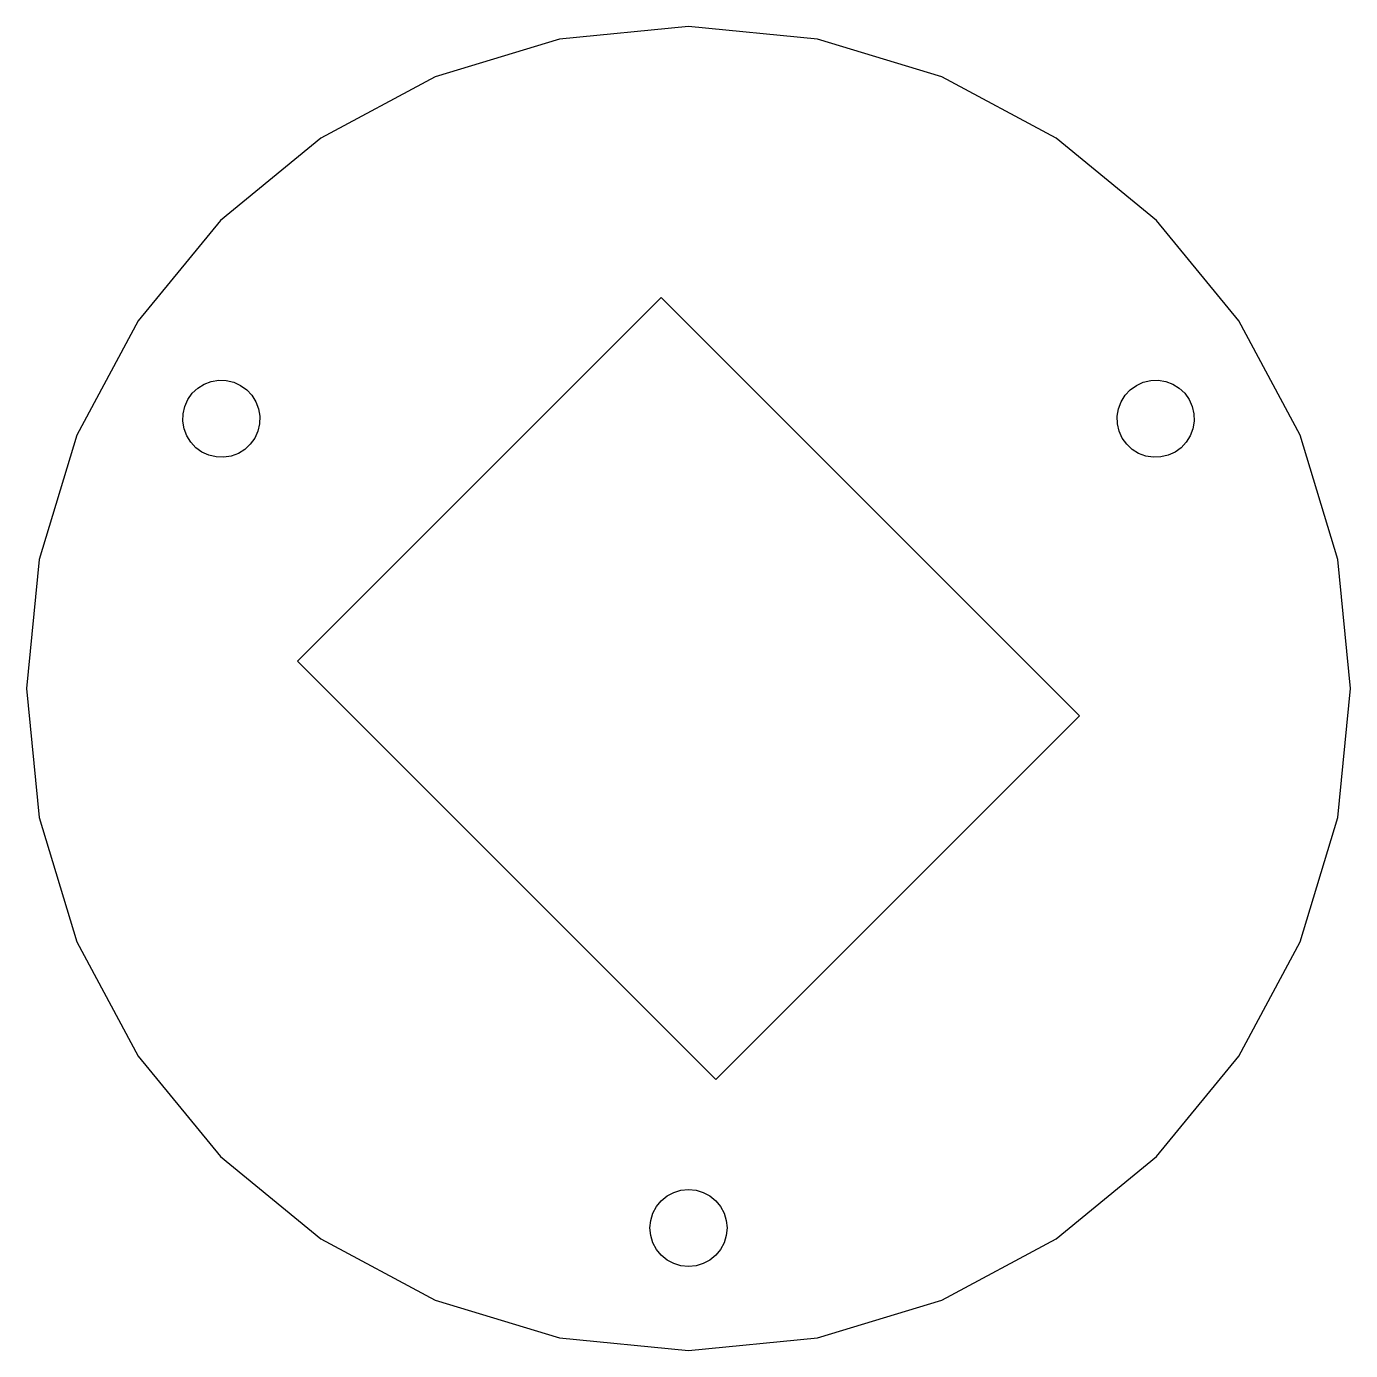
# Model space of a CAD drawing. Extents: x -25.8 to 25.8, y 26.2 to 77.8.
import ezdxf

# ---------------------------------------------------------------- set-up
doc = ezdxf.new("R2010")
doc.units = 0
doc.layers.get('0').update_dxf_attribs({"linetype": 'CONTINUOUS'})

msp = doc.modelspace()

# ---------------------------------------------------------------- linework, layer by layer
at = {"color": 7}
for points in [[(-25.75, 52), (-25.2552, 46.97642), (-23.7899, 42.1459), (-21.4103, 37.6941), (-18.208, 33.792), (-14.3059, 30.5897), (-9.8541, 28.2101), (-5.02358, 26.7448), (0, 26.25), (5.02358, 26.7448), (9.8541, 28.2101), (14.3059, 30.5897), (18.208, 33.792), (21.4103, 37.6941), (23.7899, 42.1459), (25.2552, 46.97642), (25.75, 52), (25.2552, 57.02358), (23.7899, 61.8541), (21.4103, 66.3059), (18.208, 70.208), (14.3059, 73.4103), (9.8541, 75.7899), (5.02358, 77.2552), (0, 77.75), (-5.02358, 77.2552), (-9.8541, 75.7899), (-14.3059, 73.4103), (-18.208, 70.208), (-21.4103, 66.3059), (-23.7899, 61.8541), (-25.2552, 57.02358)], [(-15.2028, 53.06066), (-1.06066, 67.2028), (15.2028, 50.93934), (1.06066, 36.7972)], [(-19.6698, 62.3941), (-19.6602, 62.688), (-19.5934, 62.9743), (-19.472, 63.2422), (-19.3008, 63.4812), (-19.0861, 63.6822), (-18.8364, 63.8375), (-18.5612, 63.9411), (-18.2711, 63.989), (-17.9772, 63.9794), (-17.6908, 63.9126), (-17.423, 63.7912), (-17.184, 63.6199), (-16.983, 63.4053), (-16.8277, 63.1556), (-16.7241, 62.8804), (-16.6762, 62.5903), (-16.6858, 62.2964), (-16.7526, 62.01), (-16.874, 61.74219), (-17.0452, 61.50317), (-17.2599, 61.30216), (-17.5096, 61.14688), (-17.7848, 61.0433), (-18.0749, 60.9954), (-18.3688, 61.00502), (-18.6552, 61.07179), (-18.923, 61.19315), (-19.162, 61.36443), (-19.363, 61.57905), (-19.5183, 61.82875), (-19.6219, 62.104)], [(16.6762, 62.5903), (16.7241, 62.8804), (16.8277, 63.1556), (16.983, 63.4053), (17.184, 63.6199), (17.423, 63.7912), (17.6908, 63.9126), (17.9772, 63.9794), (18.2711, 63.989), (18.5612, 63.9411), (18.8364, 63.8375), (19.0861, 63.6822), (19.3008, 63.4812), (19.472, 63.2422), (19.5934, 62.9743), (19.6602, 62.688), (19.6698, 62.3941), (19.6219, 62.104), (19.5183, 61.82875), (19.363, 61.57905), (19.162, 61.36443), (18.923, 61.19315), (18.6552, 61.07179), (18.3688, 61.00502), (18.0749, 60.9954), (17.7848, 61.0433), (17.5096, 61.14688), (17.2599, 61.30216), (17.0452, 61.50317), (16.874, 61.74219), (16.7526, 62.01), (16.6858, 62.2964)], [(-1.5, 31.0156), (-1.47118, 31.3083), (-1.38582, 31.5897), (-1.2472, 31.849), (-1.06066, 32.0763), (-0.833355, 32.2628), (-0.574024, 32.4014), (-0.292635, 32.4868), (0, 32.5156), (0.292635, 32.4868), (0.574024, 32.4014), (0.833355, 32.2628), (1.06066, 32.0763), (1.2472, 31.849), (1.38582, 31.5897), (1.47118, 31.3083), (1.5, 31.0156), (1.47118, 30.723), (1.38582, 30.4416), (1.2472, 30.1823), (1.06066, 29.955), (0.833355, 29.7684), (0.574024, 29.6298), (0.292635, 29.5444), (0, 29.5156), (-0.292635, 29.5444), (-0.574024, 29.6298), (-0.833355, 29.7684), (-1.06066, 29.955), (-1.2472, 30.1823), (-1.38582, 30.4416), (-1.47118, 30.723)]]:
    msp.add_lwpolyline(points, close=True, dxfattribs=at)

doc.saveas('drawing.dxf')
